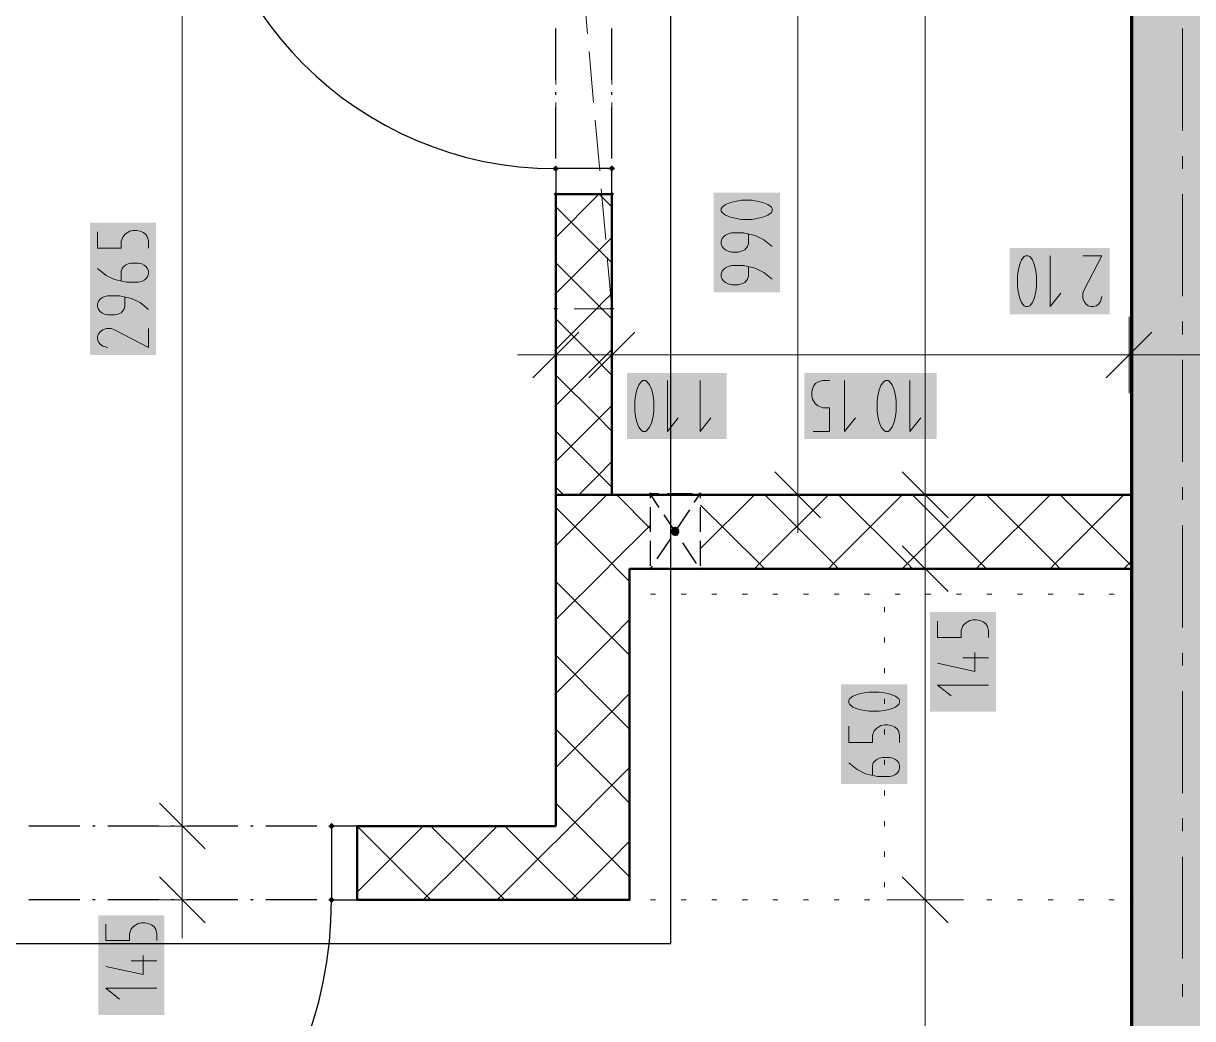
# Model space of a CAD drawing. Header units: millimetres. Extents: x 0 to 594, y 0 to 420.
# Drawn here: x 258.64 to 282.15, y 198.87 to 218.89 of the extents above; entities that cross this region are included whole.
import ezdxf

# ---------------------------------------------------------------- set-up
doc = ezdxf.new("R2010")
doc.units = ezdxf.units.MM
doc.header["$LTSCALE"] = 8
for name, color, linetype in [('PDF_Dvere', 7, 'Continuous'), ('PDF_Koty delkove', 7, 'Continuous'), ('PDF_Nabytek', 7, 'Continuous'), ('PDF_Osy hlavni', 7, 'Continuous'), ('PDF_Popis Prostupy', 7, 'Continuous'), ('PDF_Preklady', 7, 'Continuous'), ('PDF_Pricky zdene', 7, 'Continuous'), ('PDF_Prostupy', 7, 'Continuous'), ('PDF_Steny obvodove nosne', 7, 'Continuous'), ('RED_2.5mm^2', 1, 'Continuous')]:
    doc.layers.add(name, color=color, linetype=linetype)

msp = doc.modelspace()

# ---------------------------------------------------------------- linework, layer by layer
at = {"layer": 'PDF_Dvere', "lineweight": 25}
for points in [[(269.343, 222.523), (269.343, 223.141), (262.168, 223.141, 0.414213), (269.343, 215.966)], [(256.634, 201.257), (256.634, 193.057, 0.414213), (264.833, 201.257), (264.793, 201.257)]]:
    msp.add_lwpolyline(points, format="xyb", dxfattribs=at)
for points in [[(269.343, 217.757), (269.343, 218.782)], [(270.471, 217.757), (270.471, 218.782)], [(269.343, 217.449), (269.343, 217.501)], [(270.471, 217.449), (270.471, 217.501)], [(269.343, 216.168), (269.343, 217.193)], [(270.471, 216.168), (270.471, 217.193)], [(259.771, 202.743), (258.746, 202.743)], [(260.078, 202.743), (260.027, 202.743)], [(261.359, 202.743), (260.334, 202.743)], [(261.667, 202.743), (261.616, 202.743)], [(262.948, 202.743), (261.923, 202.743)], [(263.256, 202.743), (263.204, 202.743)], [(264.537, 202.743), (263.512, 202.743)], [(264.833, 202.743), (264.793, 202.743)], [(259.771, 201.257), (258.746, 201.257)], [(260.078, 201.257), (260.027, 201.257)], [(261.359, 201.257), (260.334, 201.257)], [(261.667, 201.257), (261.616, 201.257)], [(262.948, 201.257), (261.923, 201.257)], [(263.256, 201.257), (263.204, 201.257)], [(264.537, 201.257), (263.512, 201.257)]]:
    msp.add_lwpolyline(points, dxfattribs=at)
for points in [[(270.471, 215.453), (270.471, 215.966), (269.343, 215.966), (269.343, 215.453)], [(265.346, 202.743), (264.833, 202.743), (264.833, 201.257), (265.346, 201.257)]]:
    msp.add_lwpolyline(points, close=True, dxfattribs=at)
at = {"layer": 'PDF_Dvere', "lineweight": 25, "transparency": 33554559}
for points in [[(269.343, 215.902), (269.279, 215.966), (269.407, 215.966), (269.343, 216.03)], [(270.471, 215.902), (270.407, 215.966), (270.535, 215.966), (270.471, 216.03)], [(264.898, 202.743), (264.833, 202.679), (264.833, 202.807), (264.769, 202.743)], [(264.898, 201.257), (264.833, 201.193), (264.833, 201.321), (264.769, 201.257)]]:
    msp.add_solid(points, dxfattribs=at)
at = {"layer": 'PDF_Koty delkove', "lineweight": 18}
for points in [[(261.831, 201.257), (261.831, 202.743), (261.831, 233.134), (261.831, 235.902), (261.831, 256.401), (261.831, 259.169), (261.831, 289.56), (261.831, 291.046), (261.831, 340.194), (261.831, 344.089)], [(276.774, 152.109), (276.774, 182.659), (276.774, 201.257), (276.774, 207.919), (276.774, 209.406), (276.774, 231.238), (276.774, 233.852)], [(274.21, 209.406), (274.21, 219.553), (274.21, 233.134)], [(260.128, 214.696), (260.128, 214.367), (260.605, 214.367), (260.605, 214.504), (260.64, 214.599), (260.691, 214.655), (260.776, 214.709), (260.844, 214.723), (260.913, 214.723), (260.981, 214.709), (261.049, 214.682), (261.1, 214.641), (261.135, 214.586), (261.153, 214.504), (261.153, 214.367)], [(273.698, 214.398), (273.527, 214.535), (273.355, 214.617), (273.117, 214.671), (272.877, 214.671), (272.809, 214.657), (272.758, 214.63), (272.724, 214.603), (272.689, 214.562), (272.673, 214.507), (272.673, 214.453), (272.689, 214.398), (272.724, 214.357), (272.758, 214.33), (272.809, 214.302), (272.877, 214.288), (273.014, 214.288), (273.082, 214.302), (273.15, 214.33)], [(273.15, 214.33), (273.202, 214.398), (273.219, 214.453), (273.219, 214.644)], [(260.605, 213.71), (260.605, 213.901), (260.623, 213.956), (260.657, 213.997), (260.691, 214.025), (260.742, 214.052), (260.81, 214.066), (260.947, 214.066), (261.015, 214.052), (261.066, 214.025), (261.1, 213.997), (261.135, 213.956), (261.153, 213.901), (261.153, 213.847), (261.135, 213.792), (261.1, 213.751)], [(279.288, 214.214), (279.288, 213.189), (279.506, 213.462)], [(279.945, 214.214), (280.328, 214.214), (279.972, 213.53), (279.945, 213.462)], [(261.1, 213.751), (261.066, 213.724), (261.015, 213.696), (260.947, 213.682), (260.708, 213.682), (260.469, 213.737), (260.298, 213.819), (260.128, 213.956)], [(273.698, 213.741), (273.527, 213.878), (273.355, 213.96), (273.117, 214.014), (272.877, 214.014), (272.809, 214), (272.758, 213.973), (272.724, 213.946), (272.689, 213.905), (272.673, 213.85), (272.673, 213.796), (272.689, 213.741), (272.724, 213.7), (272.758, 213.673), (272.809, 213.645), (272.877, 213.631), (273.014, 213.631), (273.082, 213.645), (273.15, 213.673), (273.202, 213.741), (273.219, 213.796), (273.219, 213.987)], [(261.153, 213.135), (260.981, 213.272), (260.81, 213.354), (260.571, 213.409), (260.332, 213.409), (260.264, 213.395), (260.213, 213.368), (260.179, 213.34), (260.144, 213.299), (260.128, 213.244), (260.128, 213.19), (260.144, 213.135), (260.179, 213.094), (260.213, 213.067), (260.264, 213.039), (260.332, 213.025), (260.469, 213.025), (260.537, 213.039), (260.605, 213.067), (260.657, 213.135), (260.674, 213.19), (260.674, 213.381)], [(279.945, 213.462), (279.945, 213.359), (279.972, 213.291), (280.013, 213.24), (280.054, 213.205), (280.109, 213.189), (280.163, 213.189), (280.218, 213.205), (280.259, 213.24), (280.301, 213.291), (280.328, 213.393)], [(269.343, 212.986), (269.343, 212.217), (269.343, 211.448)], [(270.471, 212.986), (270.471, 212.217), (270.471, 211.448)], [(280.875, 212.986), (280.875, 212.217), (280.875, 211.448)], [(261.153, 212.752), (261.153, 212.368), (260.469, 212.724), (260.4, 212.752), (260.298, 212.752), (260.23, 212.724), (260.179, 212.683), (260.144, 212.642), (260.128, 212.587), (260.128, 212.533), (260.144, 212.478), (260.179, 212.437), (260.23, 212.396), (260.332, 212.368)], [(269.805, 212.678), (268.882, 211.756)], [(270.932, 212.678), (270.01, 211.756)], [(281.336, 212.678), (280.413, 211.756)], [(269.343, 212.217), (268.575, 212.217)], [(310.804, 212.217), (309.531, 212.217), (309.318, 212.217), (307.477, 212.217), (294.558, 212.217), (293.431, 212.217), (283.027, 212.217), (280.875, 212.217), (270.471, 212.217), (269.343, 212.217)], [(270.932, 211.293), (270.932, 211.088), (270.946, 210.987), (270.973, 210.867), (271.014, 210.764), (271.068, 210.696), (271.096, 210.679), (271.15, 210.679), (271.178, 210.696), (271.232, 210.764), (271.274, 210.867), (271.301, 210.987), (271.315, 211.088), (271.315, 211.293), (271.301, 211.396), (271.274, 211.516), (271.232, 211.618), (271.178, 211.687), (271.15, 211.704)], [(271.15, 211.704), (271.096, 211.704), (271.068, 211.687), (271.014, 211.618), (270.973, 211.516), (270.946, 211.396), (270.932, 211.293)], [(271.589, 211.704), (271.589, 210.679), (271.807, 210.952)], [(272.246, 211.704), (272.246, 210.679), (272.464, 210.952)], [(274.522, 210.679), (274.851, 210.679), (274.851, 211.157), (274.714, 211.157), (274.618, 211.192), (274.563, 211.243), (274.509, 211.328), (274.495, 211.396), (274.495, 211.465), (274.509, 211.533), (274.536, 211.601), (274.577, 211.652), (274.632, 211.687), (274.714, 211.704), (274.851, 211.704)], [(275.152, 211.704), (275.152, 210.679), (275.371, 210.952)], [(276.193, 211.088), (276.193, 211.293), (276.179, 211.396), (276.151, 211.516), (276.11, 211.618), (276.056, 211.687), (276.028, 211.704), (275.974, 211.704), (275.946, 211.687), (275.891, 211.618), (275.85, 211.516), (275.823, 211.396), (275.809, 211.293)], [(276.466, 211.704), (276.466, 210.679), (276.685, 210.952)], [(275.809, 211.293), (275.809, 211.088), (275.823, 210.987), (275.85, 210.867), (275.891, 210.764), (275.946, 210.696), (275.974, 210.679), (276.028, 210.679), (276.056, 210.696), (276.11, 210.764), (276.151, 210.867), (276.179, 210.987), (276.193, 211.088)], [(274.671, 208.944), (273.749, 209.867)], [(277.235, 208.944), (276.312, 209.867)], [(274.979, 209.406), (274.21, 209.406), (273.441, 209.406)], [(274.21, 209.406), (274.21, 208.637)], [(277.542, 209.406), (276.774, 209.406), (276.005, 209.406)], [(277.235, 207.458), (276.312, 208.381)], [(277.542, 207.919), (276.774, 207.919), (276.005, 207.919)], [(277.022, 206.864), (277.022, 206.536), (277.5, 206.536), (277.5, 206.673), (277.535, 206.768), (277.586, 206.823), (277.671, 206.878), (277.739, 206.891), (277.808, 206.891), (277.876, 206.878), (277.944, 206.85), (277.995, 206.809), (278.03, 206.755), (278.047, 206.673), (278.047, 206.536)], [(277.774, 206.234), (277.774, 205.851), (277.022, 206.016)], [(278.047, 206.125), (277.535, 206.125)], [(278.047, 205.577), (277.022, 205.577), (277.295, 205.359)], [(275.85, 205.437), (275.645, 205.437), (275.544, 205.423), (275.424, 205.396), (275.321, 205.355), (275.253, 205.301), (275.236, 205.273), (275.236, 205.219), (275.253, 205.191), (275.321, 205.137), (275.424, 205.096), (275.544, 205.068), (275.645, 205.054), (275.85, 205.054), (275.953, 205.068), (276.073, 205.096), (276.175, 205.137), (276.244, 205.191), (276.261, 205.219), (276.261, 205.273), (276.244, 205.301), (276.175, 205.355), (276.073, 205.396), (275.953, 205.423), (275.85, 205.437)], [(275.236, 204.753), (275.236, 204.424), (275.714, 204.424), (275.714, 204.562), (275.749, 204.657), (275.8, 204.712), (275.885, 204.766), (275.953, 204.78), (276.021, 204.78), (276.09, 204.766), (276.158, 204.739), (276.209, 204.698), (276.244, 204.644), (276.261, 204.562), (276.261, 204.424)], [(275.714, 203.767), (275.714, 203.959), (275.731, 204.014), (275.765, 204.055), (275.8, 204.082), (275.85, 204.109), (275.919, 204.123), (276.055, 204.123), (276.124, 204.109), (276.175, 204.082), (276.209, 204.055), (276.244, 204.014), (276.261, 203.959), (276.261, 203.905), (276.244, 203.85), (276.209, 203.809), (276.175, 203.781), (276.124, 203.753), (276.055, 203.74), (275.816, 203.74), (275.577, 203.795), (275.406, 203.877), (275.236, 204.014)], [(262.292, 202.282), (261.37, 203.204)], [(262.6, 202.743), (261.831, 202.743), (261.062, 202.743)], [(262.292, 200.796), (261.37, 201.718)], [(277.235, 200.796), (276.312, 201.718)], [(262.6, 201.257), (261.831, 201.257), (261.062, 201.257)], [(261.831, 201.257), (261.831, 200.488)], [(277.542, 201.257), (276.774, 201.257), (276.005, 201.257)], [(260.293, 200.769), (260.293, 200.44), (260.771, 200.44), (260.771, 200.578), (260.806, 200.673), (260.857, 200.728), (260.942, 200.782), (261.01, 200.796), (261.079, 200.796), (261.147, 200.782), (261.215, 200.755), (261.266, 200.714), (261.301, 200.66), (261.318, 200.578)], [(261.318, 200.578), (261.318, 200.44)], [(261.045, 200.139), (261.045, 199.755), (260.293, 199.921)], [(261.318, 200.03), (260.806, 200.03)], [(261.318, 199.482), (260.293, 199.482), (260.566, 199.263)]]:
    msp.add_lwpolyline(points, dxfattribs=at)
for points in [[(273.287, 215.328), (273.082, 215.328), (272.98, 215.314), (272.86, 215.287), (272.758, 215.246), (272.689, 215.192), (272.673, 215.164), (272.673, 215.11), (272.689, 215.082), (272.758, 215.028), (272.86, 214.987), (272.98, 214.959), (273.082, 214.945), (273.287, 214.945), (273.389, 214.959), (273.509, 214.987), (273.612, 215.028), (273.68, 215.082), (273.698, 215.11), (273.698, 215.164), (273.68, 215.192), (273.612, 215.246), (273.509, 215.287), (273.389, 215.314)], [(278.631, 213.803), (278.631, 213.598), (278.645, 213.496), (278.672, 213.376), (278.713, 213.274), (278.767, 213.205), (278.795, 213.189), (278.849, 213.189), (278.877, 213.205), (278.931, 213.274), (278.972, 213.376), (279, 213.496), (279.014, 213.598), (279.014, 213.803), (279, 213.905), (278.972, 214.025), (278.931, 214.128), (278.877, 214.196), (278.849, 214.214), (278.795, 214.214), (278.767, 214.196), (278.713, 214.128), (278.672, 214.025), (278.645, 213.905)]]:
    msp.add_lwpolyline(points, close=True, dxfattribs=at)
at = {"layer": 'PDF_Koty delkove', "color": 7, "lineweight": 18, "true_color": 0xffffff, "transparency": 33554559}
for points in [[(273.851, 213.477), (273.851, 215.482), (272.519, 213.477), (272.519, 215.482)], [(261.306, 212.214), (261.306, 214.876), (259.974, 212.214), (259.974, 214.876)], [(280.482, 214.368), (278.477, 214.368), (280.482, 213.035), (278.477, 213.035)], [(272.783, 211.858), (270.778, 211.858), (272.783, 210.526), (270.778, 210.526)], [(277.004, 211.858), (274.342, 211.858), (277.004, 210.526), (274.342, 210.526)], [(278.201, 205.04), (278.201, 207.045), (276.869, 205.04), (276.869, 207.045)], [(276.415, 203.586), (276.415, 205.591), (275.082, 203.586), (275.082, 205.591)], [(261.472, 198.945), (261.472, 200.949), (260.14, 198.945), (260.14, 200.949)]]:
    msp.add_solid(points, dxfattribs=at)
at = {"layer": 'PDF_Nabytek', "lineweight": 13}
for points in [[(270.83, 207.919), (270.83, 207.919)], [(270.83, 207.661), (270.83, 207.763)], [(270.83, 207.407), (270.83, 207.407)], [(270.83, 207.407), (270.83, 207.407)], [(271.251, 207.407), (271.353, 207.407), (271.251, 207.407)], [(271.968, 207.407), (271.866, 207.407)], [(271.968, 207.407), (271.866, 207.407)], [(272.481, 207.407), (272.583, 207.407), (272.481, 207.407)], [(273.198, 207.407), (273.096, 207.407)], [(273.198, 207.407), (273.096, 207.407)], [(273.711, 207.407), (273.813, 207.407), (273.711, 207.407)], [(274.428, 207.407), (274.326, 207.407)], [(274.428, 207.407), (274.326, 207.407)], [(275.043, 207.407), (274.941, 207.407)], [(275.043, 207.407), (274.941, 207.407)], [(275.658, 207.407), (275.556, 207.407)], [(275.658, 207.407), (275.556, 207.407)], [(275.955, 207.407), (275.955, 207.407)], [(275.955, 207.407), (275.955, 207.407)], [(276.273, 207.407), (276.171, 207.407), (276.273, 207.407)], [(276.888, 207.407), (276.786, 207.407), (276.888, 207.407)], [(277.503, 207.407), (277.401, 207.407), (277.503, 207.407)], [(278.118, 207.407), (278.016, 207.407), (278.118, 207.407)], [(278.733, 207.407), (278.631, 207.407)], [(278.733, 207.407), (278.631, 207.407)], [(279.245, 207.407), (279.348, 207.407), (279.245, 207.407)], [(279.963, 207.407), (279.86, 207.407)], [(279.963, 207.407), (279.86, 207.407)], [(280.475, 207.407), (280.578, 207.407), (280.475, 207.407)], [(280.875, 207.407), (280.875, 207.407)], [(280.875, 207.407), (280.875, 207.407)], [(270.83, 207.046), (270.83, 207.148)], [(275.955, 207.148), (275.955, 207.046), (275.955, 207.148)], [(270.83, 206.431), (270.83, 206.533)], [(275.955, 206.533), (275.955, 206.431), (275.955, 206.533)], [(270.83, 205.816), (270.83, 205.918)], [(275.955, 205.816), (275.955, 205.918)], [(275.955, 205.816), (275.955, 205.918)], [(270.83, 205.201), (270.83, 205.303)], [(275.955, 205.201), (275.955, 205.303)], [(275.955, 205.201), (275.955, 205.303)], [(270.83, 204.586), (270.83, 204.688)], [(275.955, 204.586), (275.955, 204.688)], [(275.955, 204.586), (275.955, 204.688)], [(270.83, 203.971), (270.83, 204.073)], [(275.955, 203.971), (275.955, 204.073)], [(275.955, 203.971), (275.955, 204.073)], [(270.83, 203.356), (270.83, 203.458)], [(275.955, 203.356), (275.955, 203.458)], [(275.955, 203.356), (275.955, 203.458)], [(270.83, 202.743), (270.83, 202.843)], [(270.83, 202.741), (270.83, 202.743)], [(270.83, 202.743), (270.83, 202.743)], [(270.83, 202.743), (270.83, 202.743)], [(275.955, 202.741), (275.955, 202.843)], [(275.955, 202.741), (275.955, 202.843)], [(270.83, 202.126), (270.83, 202.228)], [(275.955, 202.126), (275.955, 202.228)], [(275.955, 202.126), (275.955, 202.228)], [(270.83, 201.511), (270.83, 201.613)], [(275.955, 201.511), (275.955, 201.613)], [(275.955, 201.511), (275.955, 201.613)], [(270.83, 201.257), (270.83, 201.257)], [(270.83, 201.257), (270.83, 201.257)], [(271.353, 201.257), (271.251, 201.257)], [(271.968, 201.257), (271.866, 201.257)], [(272.583, 201.257), (272.481, 201.257)], [(273.198, 201.257), (273.096, 201.257)], [(273.813, 201.257), (273.711, 201.257)], [(274.428, 201.257), (274.326, 201.257)], [(275.043, 201.257), (274.941, 201.257)], [(275.658, 201.257), (275.556, 201.257)], [(275.955, 201.257), (275.955, 201.257)], [(275.955, 201.257), (275.955, 201.257)], [(276.273, 201.257), (276.171, 201.257)], [(276.888, 201.257), (276.786, 201.257)], [(277.503, 201.257), (277.401, 201.257)], [(278.118, 201.257), (278.016, 201.257)], [(278.733, 201.257), (278.631, 201.257)], [(279.348, 201.257), (279.245, 201.257)], [(279.963, 201.257), (279.86, 201.257)], [(280.578, 201.257), (280.475, 201.257)], [(280.875, 201.257), (280.875, 201.257)]]:
    msp.add_lwpolyline(points, dxfattribs=at)
at = {"layer": 'PDF_Osy hlavni', "lineweight": 18}
for points in [[(281.951, 216.732), (281.951, 218.782)], [(281.951, 215.963), (281.951, 216.219)], [(281.951, 213.401), (281.951, 215.451)], [(281.951, 212.632), (281.951, 212.888)], [(281.951, 210.07), (281.951, 212.119)], [(281.951, 209.301), (281.951, 209.557)], [(281.951, 206.738), (281.951, 208.788)], [(281.951, 205.97), (281.951, 206.226)], [(281.951, 203.407), (281.951, 205.457)], [(281.951, 202.638), (281.951, 202.895)], [(281.951, 200.076), (281.951, 202.126)], [(281.951, 199.307), (281.951, 199.563)]]:
    msp.add_lwpolyline(points, dxfattribs=at)
at = {"layer": 'PDF_Popis Prostupy', "lineweight": 25}
msp.add_lwpolyline([(271.787, 208.607), (271.797, 208.615), (271.805, 208.624), (271.811, 208.635), (271.816, 208.646), (271.819, 208.658), (271.82, 208.67), (271.819, 208.682), (271.815, 208.694), (271.81, 208.705), (271.804, 208.716), (271.795, 208.725), (271.786, 208.732), (271.775, 208.738), (271.763, 208.742), (271.751, 208.744), (271.739, 208.744), (271.727, 208.742), (271.715, 208.738), (271.704, 208.733), (271.694, 208.725), (271.686, 208.716), (271.679, 208.706), (271.674, 208.695), (271.67, 208.683), (271.669, 208.671), (271.67, 208.659), (271.673, 208.647), (271.677, 208.635), (271.684, 208.625), (271.692, 208.615), (271.701, 208.607), (271.712, 208.601), (271.723, 208.597), (271.735, 208.594), (271.747, 208.594), (271.76, 208.595), (271.771, 208.599), (271.782, 208.604)], close=True, dxfattribs=at)
for points in [[(271.682, 208.626), (271.682, 208.626)], [(271.702, 208.731), (271.702, 208.731)], [(271.806, 208.712), (271.806, 208.712)], [(271.787, 208.607), (271.787, 208.607)]]:
    msp.add_lwpolyline(points, dxfattribs=at)
at = {"layer": 'PDF_Popis Prostupy', "lineweight": 25, "transparency": 33554559}
for points in [[(271.739, 208.744), (271.677, 208.701), (271.67, 208.663)], [(271.739, 208.744), (271.67, 208.663), (271.776, 208.737)], [(271.776, 208.737), (271.67, 208.663), (271.682, 208.626)], [(271.677, 208.701), (271.739, 208.744), (271.702, 208.731)], [(271.776, 208.737), (271.682, 208.626), (271.806, 208.712)], [(271.806, 208.712), (271.682, 208.626), (271.713, 208.601)], [(271.806, 208.712), (271.713, 208.601), (271.819, 208.675)], [(271.819, 208.675), (271.713, 208.601), (271.75, 208.594)], [(271.819, 208.675), (271.75, 208.594), (271.812, 208.637)], [(271.812, 208.637), (271.75, 208.594), (271.787, 208.607)]]:
    msp.add_solid(points, dxfattribs=at)
at = {"layer": 'PDF_Preklady', "lineweight": 18}
for points in [[(269.984, 218.676), (269.894, 219.697)], [(269.343, 217.654), (269.343, 218.679)], [(270.471, 217.654), (270.471, 218.679)], [(270.106, 217.298), (270.016, 218.319)], [(269.343, 216.271), (269.343, 217.296)], [(270.471, 216.271), (270.471, 217.296)], [(270.227, 215.92), (270.137, 216.941)], [(269.343, 215.453), (269.343, 215.912)], [(270.471, 215.453), (270.471, 215.912)], [(269.343, 214.887), (269.343, 215.453)], [(270.348, 214.541), (270.258, 215.562)], [(270.471, 214.887), (270.471, 215.453)], [(269.343, 213.503), (269.343, 214.528)], [(270.471, 213.503), (270.471, 214.528)], [(270.47, 213.163), (270.38, 214.184)], [(269.354, 213.147), (269.343, 213.147)], [(270.471, 213.147), (269.713, 213.147)]]:
    msp.add_lwpolyline(points, dxfattribs=at)
at = {"layer": 'PDF_Preklady', "lineweight": 18, "transparency": 33554559}
for points in [[(269.343, 215.407), (269.297, 215.453), (269.39, 215.453), (269.343, 215.499)], [(269.343, 215.407), (269.297, 215.453), (269.39, 215.453), (269.343, 215.499)], [(270.471, 215.407), (270.425, 215.453), (270.517, 215.453), (270.471, 215.499)], [(270.471, 215.407), (270.425, 215.453), (270.517, 215.453), (270.471, 215.499)], [(269.343, 213.101), (269.297, 213.147), (269.39, 213.147), (269.343, 213.193)], [(269.39, 213.147), (269.343, 213.101), (269.343, 213.193), (269.297, 213.147)], [(270.475, 213.101), (270.425, 213.143), (270.517, 213.151), (270.467, 213.193)], [(270.517, 213.147), (270.471, 213.101), (270.471, 213.193), (270.425, 213.147)], [(270.471, 213.101), (270.425, 213.147), (270.517, 213.147), (270.471, 213.193)]]:
    msp.add_solid(points, dxfattribs=at)
at = {"layer": 'PDF_Pricky zdene', "lineweight": 9}
for points in [[(270.215, 215.453), (270.185, 215.423), (269.343, 214.582)], [(270.471, 215.197), (270.215, 215.453)], [(270.215, 215.453), (270.215, 215.453)], [(270.215, 215.453), (270.215, 215.453)], [(270.471, 214.069), (270.238, 214.302), (270.215, 214.326), (269.343, 215.197)], [(270.471, 214.582), (270.236, 214.347), (270.215, 214.326), (269.343, 213.454)], [(270.471, 212.942), (270.294, 213.118), (270.215, 213.198), (269.343, 214.069)], [(270.471, 213.454), (270.287, 213.271), (270.215, 213.198), (269.343, 212.327)], [(270.471, 211.814), (270.351, 211.935), (270.215, 212.071), (269.343, 212.942)], [(270.471, 212.327), (270.338, 212.194), (270.215, 212.071), (269.343, 211.199)], [(270.471, 210.687), (270.407, 210.751), (270.215, 210.943), (269.343, 211.814)], [(270.471, 211.199), (270.39, 211.118), (270.215, 210.943), (269.343, 210.072)], [(270.471, 209.559), (270.463, 209.567), (270.215, 209.816), (269.343, 210.687)], [(270.471, 210.072), (270.441, 210.042), (270.215, 209.816), (269.805, 209.406)], [(269.497, 209.406), (269.343, 209.559)], [(270.368, 209.406), (269.343, 208.381)], [(271.244, 208.729), (271.244, 208.729), (270.573, 209.406)], [(273.341, 209.406), (272.25, 208.318), (272.25, 208.318)], [(274.827, 209.406), (273.443, 208.022), (273.341, 207.919)], [(275.032, 207.919), (274.93, 208.022), (273.546, 209.406)], [(276.313, 209.406), (274.93, 208.022), (274.827, 207.919)], [(276.518, 207.919), (276.416, 208.022), (275.032, 209.406)], [(277.8, 209.406), (276.416, 208.022), (276.313, 207.919)], [(278.005, 207.919), (277.902, 208.022), (276.518, 209.406)], [(279.286, 209.406), (277.902, 208.022), (277.8, 207.919)], [(279.491, 207.919), (279.388, 208.022), (278.005, 209.406)], [(280.772, 209.406), (279.388, 208.022), (279.286, 207.919)], [(280.926, 207.971), (280.875, 208.022), (279.491, 209.406)], [(270.573, 207.919), (270.471, 208.022), (269.343, 209.149)], [(273.546, 207.919), (273.443, 208.022), (272.254, 209.196)], [(271.239, 208.782), (270.471, 208.022), (270.368, 207.919)], [(270.368, 207.919), (269.343, 206.894)], [(270.83, 207.663), (270.573, 207.919)], [(280.926, 208.073), (280.875, 208.022), (280.772, 207.919)], [(270.83, 206.177), (270.471, 206.536), (269.343, 207.663)], [(270.83, 206.894), (270.471, 206.536), (269.343, 205.408)], [(270.83, 204.691), (270.471, 205.049), (269.343, 206.177)], [(270.83, 205.408), (270.471, 205.049), (269.343, 203.922)], [(270.83, 203.204), (270.471, 203.563), (269.343, 204.691)], [(270.83, 203.922), (270.471, 203.563), (269.651, 202.743)], [(269.805, 202.743), (269.343, 203.204)], [(266.832, 201.257), (266.012, 202.077), (265.346, 202.743)], [(266.678, 202.743), (266.012, 202.077), (265.346, 201.411)], [(268.165, 202.743), (267.498, 202.077), (266.678, 201.257)], [(268.318, 201.257), (267.498, 202.077), (266.832, 202.743)], [(269.651, 202.743), (268.985, 202.077), (268.165, 201.257)], [(269.805, 201.257), (268.985, 202.077), (268.318, 202.743)], [(270.83, 201.718), (270.471, 202.077), (269.805, 202.743)], [(270.83, 202.436), (270.471, 202.077), (269.651, 201.257)]]:
    msp.add_lwpolyline(points, dxfattribs=at)
at = {"layer": 'PDF_Pricky zdene', "lineweight": 50}
for points in [[(270.471, 215.453), (270.471, 213.147), (270.471, 209.406), (269.343, 209.406), (269.343, 213.147), (269.343, 215.453), (270.471, 215.453)], [(270.83, 207.919), (280.875, 207.919), (280.926, 207.919), (280.926, 209.406), (280.875, 209.406), (270.471, 209.406), (269.343, 209.406), (269.343, 207.919)], [(269.343, 207.919), (269.343, 202.743)], [(270.83, 202.743), (270.83, 207.919)], [(270.83, 202.743), (270.83, 201.257), (265.346, 201.257), (265.346, 202.743), (269.343, 202.743)]]:
    msp.add_lwpolyline(points, dxfattribs=at)
at = {"layer": 'PDF_Prostupy', "lineweight": 25}
for points in [[(271.242, 209.422), (271.242, 209.335)], [(271.412, 209.422), (271.242, 209.422)], [(271.425, 209.149), (271.242, 209.422)], [(272.09, 209.422), (271.588, 209.422)], [(272.129, 209.247), (272.247, 209.422), (272.247, 209.335)], [(271.242, 209.159), (271.242, 208.657)], [(272.032, 209.1), (271.753, 208.682)], [(272.247, 209.159), (272.247, 208.657)], [(271.801, 208.584), (271.522, 209.002)], [(271.242, 208.481), (271.242, 207.979)], [(271.656, 208.536), (271.377, 208.118)], [(272.177, 208.02), (271.898, 208.438)], [(272.247, 208.481), (272.247, 207.979)], [(271.28, 207.972), (271.242, 207.916)], [(271.412, 207.916), (271.242, 207.916)], [(272.09, 207.916), (271.588, 207.916)]]:
    msp.add_lwpolyline(points, dxfattribs=at)
at = {"layer": 'PDF_Prostupy', "lineweight": 25, "transparency": 33554559}
for points in [[(271.242, 209.454), (271.274, 209.422), (271.211, 209.422), (271.242, 209.391)], [(271.274, 209.422), (271.242, 209.391), (271.242, 209.454), (271.211, 209.422)], [(271.26, 209.396), (271.216, 209.405), (271.268, 209.44), (271.225, 209.449)], [(272.278, 209.422), (272.247, 209.391), (272.247, 209.454), (272.215, 209.422)], [(272.247, 209.454), (272.278, 209.422), (272.215, 209.422), (272.247, 209.391)], [(272.264, 209.449), (272.273, 209.405), (272.221, 209.44), (272.229, 209.396)], [(271.242, 207.947), (271.274, 207.916), (271.211, 207.916), (271.242, 207.884)], [(271.274, 207.916), (271.242, 207.884), (271.242, 207.947), (271.211, 207.916)], [(271.26, 207.942), (271.268, 207.898), (271.216, 207.933), (271.225, 207.889)], [(272.247, 207.947), (272.278, 207.916), (272.215, 207.916), (272.247, 207.884)], [(272.278, 207.916), (272.247, 207.884), (272.247, 207.947), (272.215, 207.916)], [(272.264, 207.889), (272.221, 207.898), (272.273, 207.933), (272.229, 207.942)]]:
    msp.add_solid(points, dxfattribs=at)
at = {"layer": 'PDF_Steny obvodove nosne', "lineweight": 70}
msp.add_lwpolyline([(282.976, 149.7), (282.976, 152.109), (282.976, 231.238), (282.976, 233.852), (280.926, 233.852), (280.926, 231.238), (280.926, 152.109), (280.926, 149.7)], close=True, dxfattribs=at)
at = {"layer": 'PDF_Steny obvodove nosne', "color": 9, "lineweight": 9, "true_color": 0xc0c0c0, "transparency": 33554559}
msp.add_solid([(282.976, 149.7), (282.976, 233.852), (280.926, 149.7), (280.926, 233.852)], dxfattribs=at)
at = {"layer": 'RED_2.5mm^2'}
for p, q in [((271.66, 200.38), (271.66, 247.573)), ((251.551, 200.38), (271.66, 200.38))]:
    msp.add_line(p, q, dxfattribs=at)

doc.saveas('drawing.dxf')
